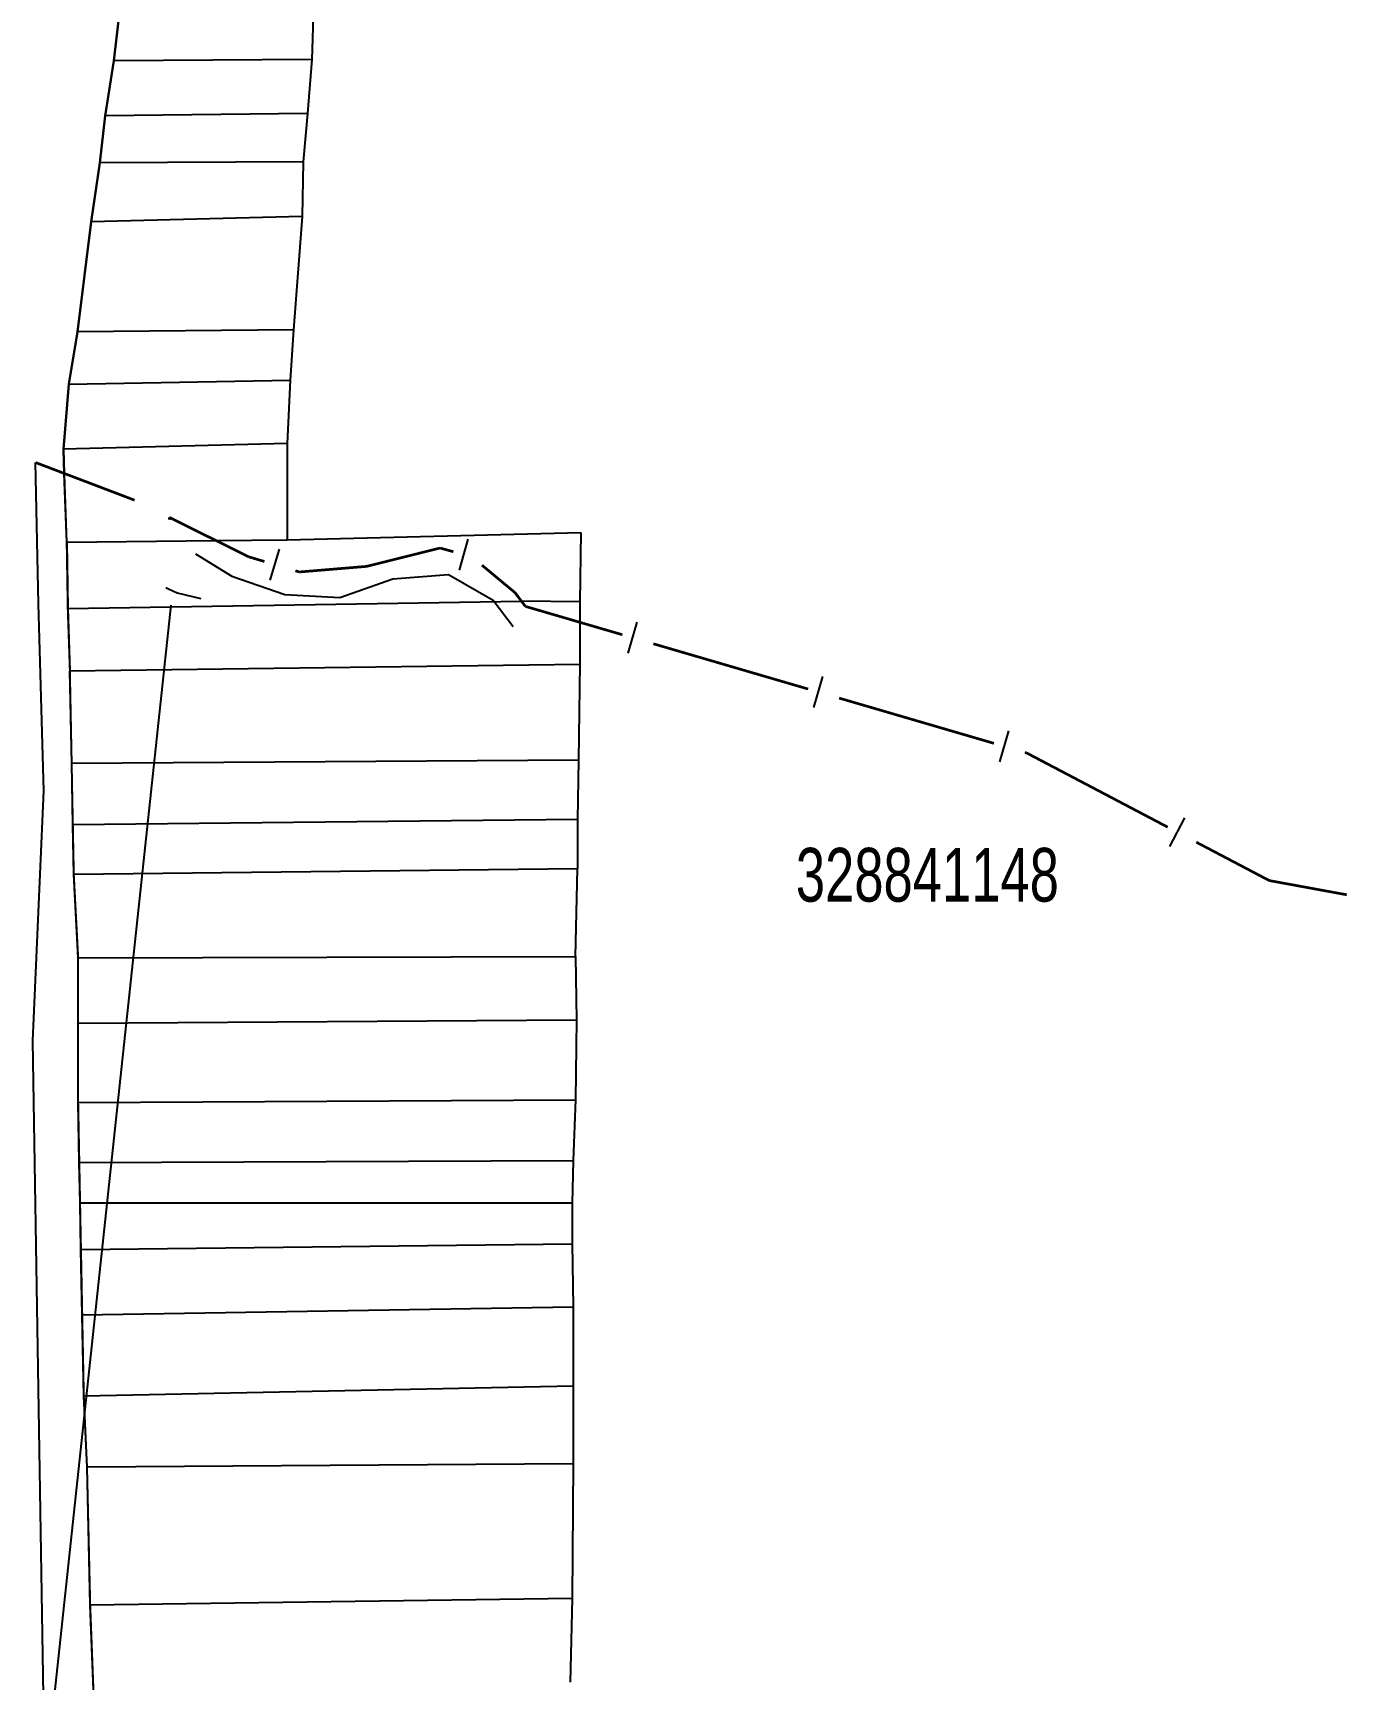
# Model space of a CAD drawing. Extents: x 203604 to 204690, y 4848469 to 4850418.
# Drawn here: x 203610.8 to 203733.1, y 4850083.7 to 4850236.8 of the extents above; entities that cross this region are included whole.
import ezdxf

# ---------------------------------------------------------------- set-up
doc = ezdxf.new("R2010")
doc.units = 0
doc.header["$LTSCALE"] = 1.5
doc.header["$MEASUREMENT"] = 0
for name, color, linetype in [('CD_MALHA_LOTES', 7, 'CONTINUOUS'), ('CD_TXT_QUADRA', 2, 'CONTINUOUS'), ('HD-CURSO-PERENE', 170, 'CONTINUOUS'), ('LM-LIM-SETORES-BAIRROS', 7, 'CONTINUOUS'), ('RU-QUADRA', 210, 'CONTINUOUS'), ('SV-ESTIVAS', 7, 'CONTINUOUS')]:
    doc.layers.add(name, color=color, linetype=linetype)
doc.styles.add('ARIAL', font='ARIAL.SHX')

msp = doc.modelspace()

# ---------------------------------------------------------------- linework, layer by layer
at = {"layer": 'CD_MALHA_LOTES', "linetype": 'Continuous', "flags": 128}
for points in [[(203618.302686, 4850234.237264), (203618.99933, 4850240.108977)], [(203636.913031, 4850240.308019), (203636.71399, 4850234.336785)], [(203617.506522, 4850229.111955), (203618.302686, 4850234.237264)], [(203636.71399, 4850234.336785), (203618.302686, 4850234.237264)], [(203636.71399, 4850234.336785), (203636.315908, 4850229.310996)], [(203617.008919, 4850224.733051), (203617.506522, 4850229.111955)], [(203636.315908, 4850229.310996), (203617.506522, 4850229.111955)], [(203636.315908, 4850229.310996), (203635.917825, 4850224.832571)], [(203616.212754, 4850219.25942), (203617.008919, 4850224.733051)], [(203635.917825, 4850224.832571), (203617.008919, 4850224.733051)], [(203635.917825, 4850224.832571), (203635.818305, 4850219.757023)], [(203635.818305, 4850219.757023), (203616.212754, 4850219.25942)], [(203635.818305, 4850219.757023), (203635.02214, 4850209.207843)], [(203614.918987, 4850209.008802), (203616.212754, 4850219.25942)], [(203614.122822, 4850204.132294), (203614.918987, 4850209.008802)], [(203635.02214, 4850209.207843), (203614.918987, 4850209.008802)], [(203635.02214, 4850209.207843), (203634.723579, 4850204.530377)], [(203614.122822, 4850204.132294), (203634.723579, 4850204.530377)], [(203634.723579, 4850204.530377), (203634.425017, 4850198.608903)], [(203613.62522, 4850198.1113), (203614.122822, 4850204.132294)], [(203634.425017, 4850198.608903), (203613.62522, 4850198.1113)], [(203634.425017, 4850198.608903), (203634.425017, 4850189.652053)], [(203613.703629, 4850195.837424), (203613.62522, 4850198.1113)], [(203613.923781, 4850189.453012), (203613.703629, 4850195.837424)], [(203613.923781, 4850189.453012), (203627.821233, 4850189.587938)], [(203627.821233, 4850189.587938), (203634.425017, 4850189.652053)], [(203634.425017, 4850189.652053), (203661.743411, 4850190.348697)], [(203661.743411, 4850190.348697), (203661.643891, 4850183.87986)], [(203614.023302, 4850183.282737), (203656.229053, 4850183.947503)], [(203661.643891, 4850183.87986), (203656.229053, 4850183.947503)], [(203661.643891, 4850183.87986), (203661.643891, 4850181.992108)], [(203661.643891, 4850181.992108), (203661.643891, 4850178.107668)], [(203661.643891, 4850178.107668), (203661.54437, 4850169.150817)], [(203661.54437, 4850169.150817), (203614.387329, 4850168.856113)], [(203661.54437, 4850169.150817), (203661.44485, 4850163.627426)], [(203661.44485, 4850163.627426), (203614.49711, 4850163.130624)], [(203661.44485, 4850163.627426), (203661.44485, 4850159.04948)], [(203661.44485, 4850159.04948), (203614.585414, 4850158.525214)], [(203661.245808, 4850150.888794), (203661.44485, 4850159.04948)], [(203614.992309, 4850150.756041), (203661.245808, 4850150.888794)], [(203661.245808, 4850150.888794), (203661.345329, 4850145.017081)], [(203614.992309, 4850144.700589), (203661.345329, 4850145.017081)], [(203661.345329, 4850145.017081), (203661.245808, 4850137.553039)], [(203614.992309, 4850137.304096), (203661.245808, 4850137.553039)], [(203661.245808, 4850137.553039), (203661.046767, 4850131.930127)], [(203615.098972, 4850131.741197), (203661.046767, 4850131.930127)], [(203661.046767, 4850131.930127), (203660.947247, 4850127.949304)], [(203660.947247, 4850127.949304), (203615.171678, 4850127.949304)], [(203660.947247, 4850127.949304), (203660.947247, 4850124.167523)], [(203615.254353, 4850123.637506), (203660.947247, 4850124.167523)], [(203660.947247, 4850124.167523), (203661.046767, 4850118.29581)], [(203615.370901, 4850117.55907), (203661.046767, 4850118.29581)], [(203615.51611, 4850109.985843), (203615.370901, 4850117.55907)], [(203661.046767, 4850118.29581), (203661.046767, 4850110.931288)], [(203661.046767, 4850110.931288), (203615.51611, 4850109.985843)], [(203661.046767, 4850110.931288), (203661.046767, 4850103.716048)], [(203615.814672, 4850103.417486), (203615.51611, 4850109.985843)], [(203615.814672, 4850103.417486), (203661.046767, 4850103.716048)], [(203616.113234, 4850090.529573), (203615.814672, 4850103.417486)], [(203661.046767, 4850103.716048), (203660.947247, 4850091.176457)], [(203660.947247, 4850091.176457), (203616.113234, 4850090.529573)], [(203660.947247, 4850091.176457), (203660.748206, 4850083.364093)], [(203616.411795, 4850082.667449), (203616.113234, 4850090.529573)]]:
    msp.add_lwpolyline(points, dxfattribs=at)
at = {"layer": 'CD_MALHA_LOTES', "linetype": 'Continuous'}
for points in [[(203613.923781, 4850189.453012), (203614.023302, 4850183.282737)], [(203614.023302, 4850183.282737), (203614.222343, 4850177.460784)], [(203614.222343, 4850177.460784), (203661.643891, 4850178.107668)], [(203614.387329, 4850168.856113), (203614.222343, 4850177.460784)], [(203614.49711, 4850163.130624), (203614.387329, 4850168.856113)], [(203614.585414, 4850158.525214), (203614.49711, 4850163.130624)], [(203614.992309, 4850150.756041), (203614.585414, 4850158.525214)], [(203614.992309, 4850144.700589), (203614.992309, 4850150.756041)], [(203614.992309, 4850137.304096), (203614.992309, 4850144.700589)], [(203615.098972, 4850131.741197), (203614.992309, 4850137.304096)], [(203615.171678, 4850127.949304), (203615.098972, 4850131.741197)], [(203615.254353, 4850123.637506), (203615.171678, 4850127.949304)], [(203615.370901, 4850117.55907), (203615.254353, 4850123.637506)]]:
    msp.add_lwpolyline(points, dxfattribs=at)
at = {"layer": 'HD-CURSO-PERENE', "linetype": 'Continuous'}
for points in [[(203625.89, 4850188.35, 2.2), (203629.28, 4850186.27, 2.2), (203634.2, 4850184.59, 2.2), (203639.33, 4850184.3, 2.2), (203644.25, 4850186.04, 2.2), (203649.44, 4850186.45, 2.2), (203653.59, 4850184.05, 2.2), (203655.45, 4850181.61, 2.2)], [(203623.147565, 4850185.228744, 2.45), (203623.38, 4850185.11, 2.45), (203624.19, 4850184.74, 2.45), (203626.4, 4850184.21, 2.2)]]:
    msp.add_polyline3d(points, dxfattribs=at)
at = {"layer": 'LM-LIM-SETORES-BAIRROS', "linetype": 'Continuous'}
for p, q in [((203611.289561, 4850183.720331), (203611.037025, 4850196.852204)), ((203611.794633, 4850166.295344), (203611.289561, 4850183.720331)), ((203610.784489, 4850143.062029), (203611.794633, 4850166.295344))]:
    msp.add_line(p, q, dxfattribs=at)
at = {"layer": 'LM-LIM-SETORES-BAIRROS'}
msp.add_line((203611.858919, 4850076.14169), (203610.784489, 4850143.062029), dxfattribs=at)
at = {"layer": 'LM-LIM-SETORES-BAIRROS', "const_width": 0.25}
for points in [[(203611.037025, 4850196.852204), (203620.24, 4850193.35)], [(203623.458796, 4850191.523401), (203623.47, 4850191.75)], [(203623.47, 4850191.75), (203630.431889, 4850188.292607)], [(203647.964439, 4850188.72861), (203648.65, 4850188.9)], [(203648.65, 4850188.9), (203649.896696, 4850188.555794)], [(203630.431889, 4850188.292607), (203630.86, 4850188.08)], [(203630.86, 4850188.08), (203632.31807, 4850187.643508)], [(203641.81, 4850187.19), (203647.964439, 4850188.72861)], [(203652.551444, 4850187.304184), (203655.624957, 4850184.7442)], [(203635.192052, 4850186.783143), (203635.57, 4850186.67)], [(203635.57, 4850186.67), (203641.156117, 4850187.135511)], [(203641.156117, 4850187.135511), (203641.81, 4850187.19)], [(203655.624957, 4850184.7442), (203655.63, 4850184.74)], [(203655.63, 4850184.74), (203656.229053, 4850183.947503)], [(203656.229053, 4850183.947503), (203656.59, 4850183.47)], [(203656.59, 4850183.47), (203665.613523, 4850180.831283)], [(203668.492934, 4850179.989266), (203682.88999, 4850175.779185)], [(203685.769401, 4850174.937169), (203700.166457, 4850170.727088)], [(203703.045868, 4850169.885072), (203703.2, 4850169.84)], [(203703.2, 4850169.84), (203716.332676, 4850162.930514)], [(203718.987635, 4850161.533662), (203725.182539, 4850158.274342)], [(203725.182539, 4850158.274342), (203725.78, 4850157.96)], [(203725.78, 4850157.96), (203732.984493, 4850156.637382)]]:
    msp.add_lwpolyline(points, dxfattribs=at)
at = {"layer": 'LM-LIM-SETORES-BAIRROS'}
for points in [[(203650.461425, 4850186.843754), (203651.259837, 4850189.73556)], [(203632.845882, 4850185.919729), (203633.706246, 4850188.793711)], [(203666.152319, 4850179.110905), (203666.994335, 4850181.990316)], [(203683.428786, 4850174.058808), (203684.270802, 4850176.938219)], [(203700.705253, 4850169.00671), (203701.547269, 4850171.886122)], [(203716.519237, 4850161.137417), (203717.916088, 4850163.792376)]]:
    msp.add_lwpolyline(points, dxfattribs=at)
at = {"layer": 'RU-QUADRA', "linetype": 'Continuous', "flags": 128}
msp.add_lwpolyline([(203622.482553, 4850263.927503), (203620.7907, 4850251.653363), (203619.895015, 4850246.179732), (203618.99933, 4850240.108977), (203618.302686, 4850234.237264), (203617.506522, 4850229.111955), (203617.008919, 4850224.733051), (203616.212754, 4850219.25942), (203614.918987, 4850209.008802), (203614.122822, 4850204.132294), (203613.62522, 4850198.1113), (203613.703629, 4850195.837425)], dxfattribs=at)
at = {"layer": 'RU-QUADRA', "linetype": 'Continuous', "const_width": 0.18, "flags": 128}
msp.add_lwpolyline([(203613.703629, 4850195.837425), (203613.923781, 4850189.453012), (203614.023302, 4850183.282737), (203614.222343, 4850177.460784), (203614.387329, 4850168.856113), (203614.49711, 4850163.130624), (203614.585414, 4850158.525214), (203614.992309, 4850150.756041), (203614.992309, 4850144.700589), (203614.992309, 4850137.304096), (203615.098972, 4850131.741197), (203615.171678, 4850127.949304), (203615.254353, 4850123.637506), (203615.370901, 4850117.55907), (203615.51611, 4850109.985843), (203615.814672, 4850103.417486), (203616.113234, 4850090.529573), (203616.411795, 4850082.667449)], dxfattribs=at)
at = {"layer": 'SV-ESTIVAS', "linetype": 'Continuous'}
msp.add_polyline3d([(203612.29, 4850077.47, 3.69), (203623.65, 4850183.58, 3.69)], dxfattribs=at)

# ---------------------------------------------------------------- texts
at = {"layer": 'CD_TXT_QUADRA', "style": 'ARIAL', "width": 0.7}
msp.add_text('328841148', height=5, dxfattribs=at).set_placement((203681.744488, 4850156))

doc.saveas('drawing.dxf')
